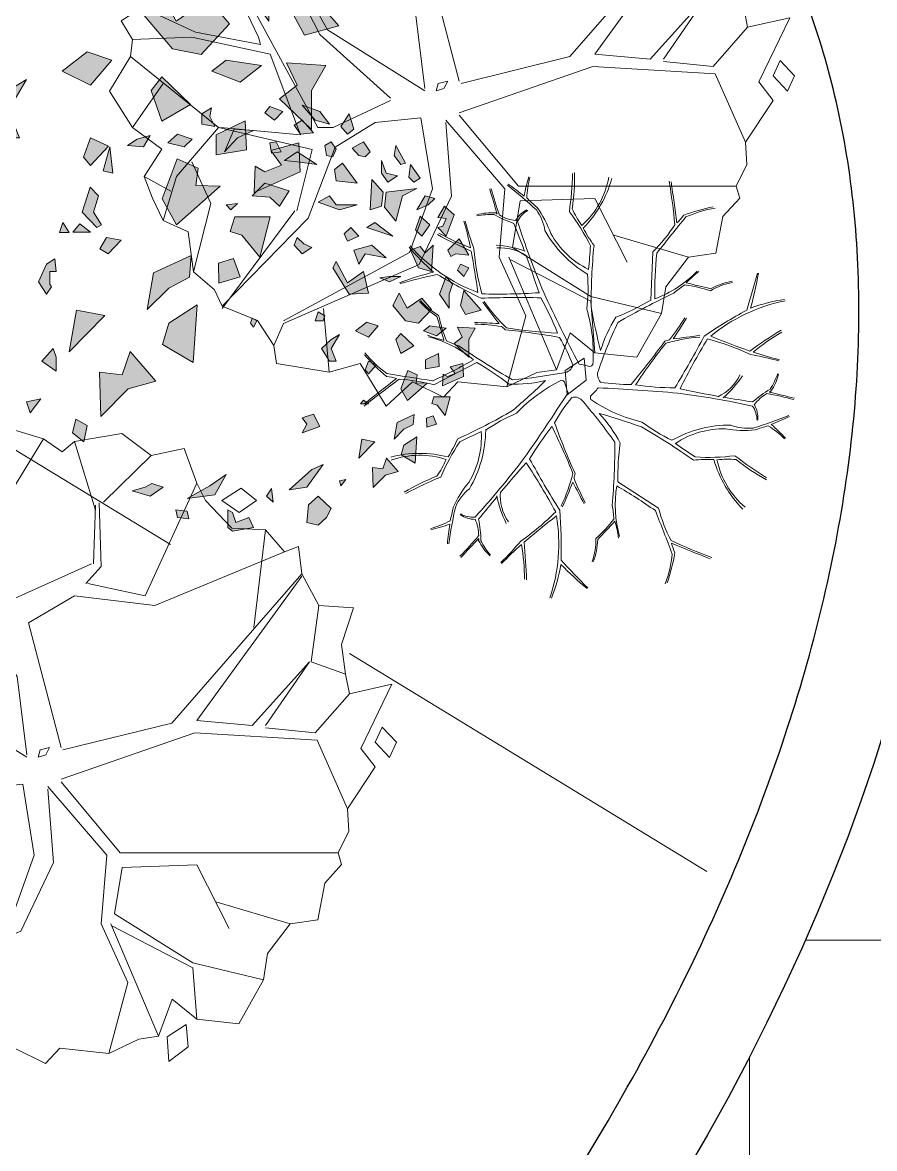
# Model space of a CAD drawing. Header units: inches. Extents: x -12 to 20935469, y -1604 to 24729220.
# Drawn here: x 20825492.3 to 20825538.1, y 24649804.2 to 24649864.7 of the extents above; entities that cross this region are included whole.
import ezdxf

# ---------------------------------------------------------------- set-up
doc = ezdxf.new("R2010")
doc.units = ezdxf.units.IN
doc.header["$LTSCALE"] = 0.03
doc.header["$MEASUREMENT"] = 0
doc.linetypes.add('DASHED2', pattern=[0.375, 0.25, -0.125])
for name, color, linetype, lineweight in [('dimension', 250, 'Continuous', 0), ('Dot', 253, 'Continuous', 0), ('hatch-1', 253, 'Continuous', 5), ('ILLUSTR-TREE', 74, 'Continuous', 0)]:
    doc.layers.add(name, color=color, linetype=linetype, lineweight=lineweight)
doc.styles.add('ATTR', font='romans.shx', dxfattribs={"width": 0.8, "height": 0.7})

# ---------------------------------------------------------------- blocks, each defined once
blk = doc.blocks.new('TREE_009')
at = {"layer": 'ILLUSTR-TREE'}
for p, q in [((-12160.46, 13912.91), (-12166.65, 13906.74)), ((-12149.34, 13909.54), (-12160.46, 13912.91)), ((-12174.22, 13910.26), (-12175.66, 13905.24)), ((-12166.65, 13906.74), (-12174.22, 13910.26)), ((-12149.34, 13909.54), (-12160.26, 13891.83)), ((-12143.96, 13905.85), (-12149.34, 13909.54)), ((-12126.77, 13911.14), (-12140.45, 13908.76)), ((-12118.31, 13904.71), (-12126.77, 13911.14)), ((-12140.45, 13908.76), (-12143.96, 13905.85)), ((-12140.45, 13908.76), (-12134.4, 13889.01)), ((-12108.88, 13906.74), (-12118.31, 13904.71)), ((-12105.24, 13896.77), (-12108.88, 13906.74)), ((-12183.16, 13903.21), (-12185.91, 13897.04)), ((-12175.66, 13905.24), (-12183.16, 13903.21)), ((-12179.51, 13884.08), (-12175.66, 13905.24)), ((-12132.06, 13891.31), (-12118.31, 13904.71)), ((-12200.35, 13897.92), (-12202.62, 13891.83)), ((-12195.47, 13896.07), (-12200.35, 13897.92)), ((-12185.91, 13897.04), (-12195.47, 13896.07)), ((-12195.47, 13896.07), (-12173.46, 13879.85)), ((-12120.09, 13864.33), (-12105.24, 13896.77)), ((-12102.7, 13891.75), (-12105.24, 13896.77)), ((-12097.95, 13891.83), (-12092.45, 13895.36)), ((-12092.45, 13895.36), (-12088.05, 13891.83)), ((-12202.62, 13891.83), (-12216.38, 13879.14)), ((-12196.02, 13860.09), (-12202.62, 13891.83)), ((-12160.26, 13891.83), (-12166.31, 13869.26)), ((-12134.95, 13873.5), (-12134.4, 13890.42)), ((-12133.3, 13891.13), (-12132.75, 13872.79)), ((-12095.13, 13883.81), (-12102.7, 13891.75)), ((-12093, 13888.31), (-12097.95, 13891.83)), ((-12088.05, 13891.83), (-12093, 13888.31)), ((-12085.43, 13883.37), (-12095.13, 13883.81)), ((-12085.43, 13883.37), (-12088.74, 13855.16)), ((-12079.93, 13877.02), (-12085.43, 13883.37)), ((-12222.36, 13880.28), (-12222.43, 13870.68)), ((-12216.38, 13879.14), (-12222.36, 13880.28)), ((-12173.46, 13879.85), (-12170.16, 13860.09)), ((-12199.87, 13878.43), (-12216.38, 13879.14)), ((-12117.34, 13861.51), (-12079.93, 13877.02)), ((-12075.87, 13878.52), (-12079.93, 13877.02)), ((-12074.98, 13870.68), (-12075.87, 13878.52)), ((-12231.99, 13875), (-12235.43, 13870.59)), ((-12226.48, 13869.71), (-12231.99, 13875)), ((-12157.51, 13863.62), (-12135.5, 13873.5)), ((-12235.43, 13870.59), (-12231.3, 13864.41)), ((-12222.43, 13870.68), (-12223.73, 13862.65)), ((-12197.67, 13860.09), (-12222.43, 13871.38)), ((-12222.43, 13870.68), (-12212.52, 13850.22)), ((-12132.75, 13872.79), (-12137.15, 13867.85)), ((-12112.39, 13827.65), (-12074.98, 13870.68)), ((-12070.03, 13861.51), (-12074.98, 13870.68)), ((-12231.3, 13864.41), (-12226.48, 13869.71)), ((-12166.31, 13869.26), (-12165.21, 13863.62)), ((-12136.6, 13867.85), (-12120.09, 13864.33)), ((-12074.98, 13869.97), (-12105.24, 13828.35)), ((-12165.21, 13863.62), (-12158.61, 13855.16)), ((-12158.61, 13855.16), (-12157.51, 13863.62)), ((-12153.66, 13856.57), (-12140.45, 13864.33)), ((-12140.45, 13864.33), (-12117.34, 13861.51)), ((-12223.73, 13862.65), (-12230.13, 13857.27)), ((-12072.23, 13845.28), (-12070.03, 13861.51)), ((-12060.06, 13860.89), (-12070.03, 13861.51)), ((-12063.49, 13850.31), (-12060.06, 13860.89)), ((-12230.13, 13857.27), (-12237.49, 13856.48)), ((-12206.47, 13846.69), (-12230.13, 13857.27)), ((-12184.47, 13834), (-12197.67, 13860.09)), ((-12182.26, 13835.41), (-12196.02, 13860.09)), ((-12170.16, 13860.09), (-12156.96, 13841.05)), ((-12237.49, 13856.48), (-12233.98, 13849.52)), ((-12144.3, 13820.6), (-12153.66, 13856.57)), ((-12220.78, 13852.34), (-12233.98, 13849.52)), ((-12233.98, 13849.52), (-12235.63, 13841.76)), ((-12062.33, 13841.76), (-12063.49, 13850.31)), ((-12185.02, 13807.2), (-12206.47, 13846.69)), ((-12089.29, 13826.94), (-12072.78, 13845.28)), ((-12072.78, 13845.28), (-12085.43, 13826.94)), ((-12072.23, 13845.28), (-12062.33, 13841.76)), ((-12235.63, 13841.76), (-12241.62, 13837.97)), ((-12235.63, 13841.76), (-12220.23, 13834.7)), ((-12202.07, 13833.29), (-12206.47, 13842.46)), ((-12156.96, 13841.05), (-12154.21, 13818.48)), ((-12061.23, 13836.11), (-12062.33, 13841.76)), ((-12241.62, 13837.97), (-12238.38, 13832.59)), ((-12049.05, 13838.85), (-12061.23, 13836.11)), ((-12057.99, 13820.33), (-12049.05, 13838.85)), ((-12220.23, 13834.7), (-12201.52, 13831.18)), ((-12154.21, 13817.78), (-12182.26, 13835.41)), ((-12071.13, 13824.83), (-12061.23, 13836.11)), ((-12238.38, 13832.59), (-12238.93, 13827.65)), ((-12221.33, 13833.29), (-12238.38, 13832.59)), ((-12198.77, 13828.35), (-12221.33, 13833.29)), ((-12201.52, 13831.18), (-12202.07, 13833.29)), ((-12164.11, 13815.66), (-12184.47, 13834)), ((-12189.97, 13805.08), (-12198.77, 13828.35)), ((-12105.24, 13828.35), (-12089.29, 13826.94)), ((-12238.93, 13827.65), (-12245.05, 13817.69)), ((-12213.63, 13807.2), (-12238.93, 13827.65)), ((-12144.3, 13811.43), (-12105.79, 13824.83)), ((-12143.75, 13819.89), (-12112.39, 13827.65)), ((-12105.79, 13824.83), (-12070.58, 13822.71)), ((-12085.43, 13826.24), (-12071.13, 13824.83)), ((-12051.8, 13826.5), (-12053.87, 13822.1)), ((-12047.68, 13822.1), (-12051.8, 13826.5)), ((-12070.58, 13822.71), (-12061.78, 13802.96)), ((-12053.87, 13822.1), (-12049.74, 13817.69)), ((-12049.74, 13817.69), (-12047.68, 13822.1)), ((-12229.58, 13819.89), (-12238.38, 13807.2)), ((-12150.36, 13819.89), (-12150.9, 13817.78)), ((-12150.9, 13817.78), (-12148.7, 13818.48)), ((-12147.6, 13820.6), (-12150.36, 13819.89)), ((-12148.7, 13818.48), (-12147.6, 13820.6)), ((-12053.87, 13815.04), (-12057.99, 13820.33)), ((-12245.05, 13817.69), (-12238.38, 13807.2)), ((-12164.11, 13814.95), (-12180.61, 13807.2)), ((-12061.78, 13802.96), (-12053.87, 13815.04)), ((-12168.51, 13808.61), (-12180.06, 13801.55)), ((-12155.31, 13810.02), (-12168.51, 13808.61)), ((-12155.31, 13810.02), (-12152.01, 13789.56)), ((-12148.15, 13809.31), (-12131.1, 13789.56)), ((-12148.15, 13808.61), (-12146.5, 13787.45)), ((-12144.3, 13810.72), (-12127.25, 13790.27)), ((-12238.38, 13807.2), (-12229.92, 13800.94)), ((-12213.63, 13807.2), (-12225.73, 13793.09)), ((-12186.67, 13800.85), (-12213.63, 13807.2)), ((-12213.07, 13807.2), (-12189.97, 13805.08)), ((-12180.61, 13807.2), (-12185.02, 13807.2)), ((-12061.43, 13796.53), (-12061.78, 13802.96)), ((-12229.92, 13800.94), (-12235.08, 13793.09)), ((-12191.07, 13783.21), (-12186.67, 13800.85)), ((-12180.06, 13801.55), (-12187.77, 13781.1)), ((-12221.33, 13797.32), (-12215.83, 13785.33)), ((-12064.53, 13790.27), (-12061.43, 13796.53)), ((-12227.38, 13788.86), (-12235.08, 13793.09)), ((-12235.08, 13793.09), (-12232.68, 13786.83)), ((-12225.73, 13793.09), (-12229.58, 13780.39)), ((-12152.01, 13789.56), (-12158.61, 13771.22)), ((-12131.1, 13789.56), (-12132.75, 13769.81)), ((-12127.25, 13790.27), (-12064.53, 13790.27)), ((-12063.49, 13786.83), (-12064.53, 13790.27)), ((-12232.68, 13786.83), (-12229.58, 13780.39)), ((-12146.5, 13787.45), (-12155.86, 13767.7)), ((-12126.7, 13786.04), (-12128.9, 13772.63)), ((-12126.7, 13786.04), (-12105.24, 13786.74)), ((-12105.24, 13786.74), (-12095.89, 13768.4)), ((-12068.31, 13781.54), (-12063.49, 13786.83)), ((-12215.83, 13785.33), (-12220.78, 13765.58)), ((-12212.52, 13755), (-12191.62, 13783.21)), ((-12229.58, 13780.39), (-12222.36, 13777.13)), ((-12187.77, 13781.1), (-12212.52, 13755.71)), ((-12070.37, 13770.96), (-12068.31, 13781.54)), ((-12222.36, 13777.13), (-12220.78, 13765.58)), ((-12099.74, 13776.16), (-12078.28, 13769.81)), ((-12128.9, 13772.63), (-12106.34, 13758.53)), ((-12158.61, 13771.22), (-12194.92, 13751.47)), ((-12132.75, 13769.81), (-12125.05, 13752.89)), ((-12130, 13769.81), (-12116.24, 13737.37)), ((-12084.81, 13761.26), (-12078.28, 13769.81)), ((-12078.28, 13769.81), (-12070.37, 13770.96)), ((-12155.86, 13767.7), (-12194.92, 13750.77)), ((-12129.45, 13769.11), (-12106.34, 13757.12)), ((-12220.78, 13765.58), (-12214.79, 13760.38)), ((-12214.79, 13760.38), (-12212.52, 13755.71)), ((-12085.98, 13753.59), (-12084.81, 13761.26)), ((-12106.34, 13758.53), (-12085.98, 13753.59)), ((-12106.34, 13757.12), (-12105.24, 13742.31)), ((-12212.52, 13755.71), (-12202.42, 13751.56)), ((-12183.37, 13755), (-12181.71, 13736.66)), ((-12093.07, 13740.98), (-12085.98, 13753.59)), ((-12202.42, 13751.56), (-12197.67, 13744.42)), ((-12194.92, 13750.77), (-12197.67, 13744.42)), ((-12125.05, 13752.89), (-12130.55, 13732.43)), ((-12116.24, 13737.37), (-12112.32, 13748.04)), ((-12112.32, 13748.04), (-12105.24, 13742.31)), ((-12197.67, 13744.42), (-12196.91, 13739.22)), ((-12108.27, 13740.72), (-12113.77, 13737.19)), ((-12107.72, 13734.37), (-12108.27, 13740.72)), ((-12105.24, 13742.31), (-12093.07, 13740.98)), ((-12196.91, 13739.22), (-12181.71, 13736.66)), ((-12181.71, 13736.66), (-12172.84, 13739.22)), ((-12172.84, 13739.22), (-12165.28, 13726.88)), ((-12121.95, 13736.57), (-12116.24, 13737.37)), ((-12113.77, 13737.19), (-12113.22, 13730.14)), ((-12165.28, 13726.88), (-12157.71, 13733.93)), ((-12157.71, 13733.93), (-12148.77, 13729.52)), ((-12148.77, 13729.52), (-12144.65, 13733.93)), ((-12144.65, 13733.93), (-12130.55, 13732.43)), ((-12130.55, 13732.43), (-12121.95, 13736.57)), ((-12113.22, 13730.14), (-12107.72, 13734.37))]:
    blk.add_line(p, q, dxfattribs=at)
at = {"layer": 'ILLUSTR-TREE', "style": 'ATTR', "width": 0.8, "flags": 9}
blk.add_attdef('ESTCODE', (-12147.6, 13820.6), '', height=1.05, dxfattribs=at)
blk = doc.blocks.new('GRN1')
at = {"layer": 'ILLUSTR-TREE', "true_color": 0x30441d}
h = blk.add_hatch(color=89, dxfattribs=at)
h.paths.add_polyline_path([(0.25705, -0.05264), (0.26034, -0.06949), (0.27348, -0.06949), (0.28169, -0.05685), (0.27019, -0.05896)])
h.paths.add_polyline_path([(0.24063, -0.08212), (0.23077, -0.09265), (0.2357, -0.11371), (0.2472, -0.10107)])
h.paths.add_polyline_path([(0.18971, 0.21478), (0.18478, 0.20636), (0.19135, 0.20004), (0.20778, 0.20215)])
h.paths.add_polyline_path([(0.19299, 0.1853), (0.18478, 0.17267), (0.19628, 0.16424), (0.2127, 0.16424), (0.19628, 0.17056)])
h.paths.add_polyline_path([(0.18642, 0.10528), (0.20121, 0.10318), (0.20942, 0.11371), (0.18314, 0.13266)])
h.paths.add_polyline_path([(0.26034, 0.09686), (0.26526, 0.07791), (0.28497, 0.06106), (0.27676, 0.08423)])
h.paths.add_polyline_path([(0.20778, 0.08002), (0.2242, 0.05475), (0.2127, 0.0379), (0.21106, 0.05475)])
h.paths.add_polyline_path([(0.25212, -0.00211), (0.25377, -0.02737), (0.2242, -0.04001), (0.24227, -0.02316)])
h.paths.add_polyline_path([(0.26526, 0.02527), (0.27512, 0.01263), (0.28333, 0.01895), (0.27676, 0.0358)])
h.paths.add_polyline_path([(0.23734, 0.02737), (0.2357, 0.01895), (0.22256, 0.02106), (0.2242, 0.03369)])
h.paths.add_polyline_path([(0.24884, 0.0758), (0.2472, 0.05896), (0.25869, 0.05054), (0.26526, 0.06106)])
h.paths.add_polyline_path([(0.20942, 0.19583), (0.20778, 0.18951), (0.21927, 0.18109), (0.23241, 0.1832)])
h.paths.add_polyline_path([(0.22913, 0.12634), (0.21927, 0.13476), (0.21763, 0.14319), (0.2242, 0.1495), (0.23734, 0.14108)])
h.paths.add_polyline_path([(0.23734, 0.09897), (0.22749, 0.10528), (0.21763, 0.10107), (0.21927, 0.09265), (0.23241, 0.09054)])
h.paths.add_polyline_path([(0.25377, 0.12845), (0.2472, 0.12002), (0.25705, 0.1116), (0.27348, 0.12213)])
h.paths.add_polyline_path([(0.19628, -0.1853), (0.19956, -0.19793), (0.23077, -0.18951)])
h.paths.add_polyline_path([(0.24555, -0.13687), (0.23077, -0.14529), (0.23241, -0.16635), (0.24063, -0.15372)])
h.paths.add_polyline_path([(0.04024, 0.1474), (0.0386, 0.12213), (0.07309, 0.10107), (0.0813, 0.10528), (0.05338, 0.12002), (0.06816, 0.14108)])
h.paths.add_polyline_path([(0.07309, 0.27795), (0.06159, 0.27163), (0.06981, 0.26321), (0.07802, 0.26742)])
h.paths.add_polyline_path([(-0.22749, -0.08844), (-0.22256, -0.05264), (-0.19628, -0.0379), (-0.21106, -0.05896)])
h.paths.add_polyline_path([(0.02053, 0.25268), (0.0386, 0.24005), (0.06159, 0.24847), (0.05174, 0.25689), (0.0386, 0.25268)])
h.paths.add_polyline_path([(-0.24063, 0.09897), (-0.2242, 0.08212), (-0.2357, 0.06949), (-0.25869, 0.06738), (-0.26198, 0.08212), (-0.25212, 0.09265)])
h.paths.add_polyline_path([(-0.23241, 0.02316), (-0.2242, 0.01474), (-0.21435, 0.02106)])
h.paths.add_polyline_path([(-0.13073, 0.23581), (-0.13439, 0.22322), (-0.12263, 0.22307), (-0.1198, 0.23185)])
h.paths.add_polyline_path([(-0.1039, 0.22989), (-0.10604, 0.23668), (-0.11911, 0.24743), (-0.09508, 0.25359), (-0.09511, 0.23272)])
h.paths.add_polyline_path([(-0.0555, 0.23957), (-0.05851, 0.22167), (-0.04675, 0.22152), (-0.03844, 0.23876)])
h.paths.add_polyline_path([(-0.07706, 0.22396), (-0.09997, 0.19808), (-0.08457, 0.18966), (-0.06086, 0.19847), (-0.06631, 0.21089), (-0.07659, 0.20955)])
h.paths.add_polyline_path([(-0.21599, 0.04422), (-0.2127, 0.06738), (-0.18314, 0.08844), (-0.18971, 0.0737)])
h.paths.add_polyline_path([(-0.14208, 0.06106), (-0.13386, 0.08423), (-0.11744, 0.0758), (-0.12237, 0.06106), (-0.13058, 0.06738)])
h.paths.add_polyline_path([(-0.18122, 0.20807), (-0.17072, 0.18986), (-0.15812, 0.19353), (-0.14717, 0.21044)])
h.paths.add_polyline_path([(-0.21319, 0.15335), (-0.18701, 0.15273), (-0.18865, 0.16598), (-0.17489, 0.17081), (-0.19243, 0.18602), (-0.19693, 0.16961)])
h.paths.add_polyline_path([(-0.15002, 0.18078), (-0.12832, 0.18462), (-0.11801, 0.20684), (-0.13094, 0.20583), (-0.13725, 0.19356)])
h.paths.add_polyline_path([(-0.15357, 0.15582), (-0.17493, 0.13476), (-0.15029, 0.13898)])
h.paths.add_polyline_path([(-0.1043, 0.1474), (-0.1043, 0.13687), (-0.09937, 0.14108)])
h.paths.add_polyline_path([(-0.20285, 0.11792), (-0.21106, 0.1116), (-0.20449, 0.1095)])
h.paths.add_polyline_path([(-0.02053, 0.09897), (-0.03203, 0.08633), (-0.04845, 0.09686), (-0.04845, 0.10528), (-0.03203, 0.09897), (-0.01396, 0.1095)])
h.paths.add_polyline_path([(0.01889, 0.22952), (0.00082, 0.21267), (0.00411, 0.19583), (0.02382, 0.17898), (0.04024, 0.18741), (0.02053, 0.19793), (0.03367, 0.21689)])
h.paths.add_polyline_path([(-0.02874, 0.20636), (-0.0386, 0.18951), (-0.02053, 0.1832), (-0.01232, 0.18951)])
h.paths.add_polyline_path([(-0.05338, 0.15793), (-0.06488, 0.1474), (-0.05995, 0.14319), (-0.04845, 0.1474)])
h.paths.add_polyline_path([(0.01777, 0.29404), (0.01232, 0.27374), (0.02382, 0.26742), (0.04353, 0.27163)])
h.paths.add_polyline_path([(-0.04353, 0.27795), (-0.02546, 0.259), (-0.01725, 0.26953), (-0.00411, 0.26321), (-0.00575, 0.28637), (-0.02053, 0.27795)])
h.paths.add_polyline_path([(-0.08085, 0.244), (-0.06855, 0.27119), (-0.05148, 0.27039), (-0.05598, 0.25398), (-0.06459, 0.26026), (-0.06858, 0.25032), (-0.06527, 0.24469)])
h.paths.add_polyline_path([(0.00411, 0.00211), (-0.00411, -0.00211), (0.00082, -0.00632), (0.00739, -0.00421)])
h.paths.add_polyline_path([(0.00411, 0.08844), (0.01068, 0.09054), (0.0156, 0.08212), (0.00411, 0.07791)])
h.paths.add_polyline_path([(-0.00246, 0.16003), (-0.01725, 0.1474), (-0.00903, 0.13055), (0.00246, 0.14529)])
h.paths.add_polyline_path([(-0.00575, 0.24847), (-0.0156, 0.23584), (-0.00903, 0.21899), (-0.00246, 0.22741)])
h.paths.add_polyline_path([(0.06159, 0.18951), (0.05502, 0.17477), (0.05995, 0.16214), (0.06159, 0.17477)])
h.paths.add_polyline_path([(0.16343, 0.23373), (0.15522, 0.22531), (0.14865, 0.21057), (0.16671, 0.2211)])
h.paths.add_polyline_path([(0.15522, 0.13266), (0.14865, 0.1095), (0.1585, 0.08212), (0.16671, 0.09686), (0.15522, 0.10528)])
h.paths.add_polyline_path([(0.09937, 0.0737), (0.09116, 0.06106), (0.10266, 0.05054), (0.11251, 0.05475), (0.1043, 0.06317)])
h.paths.add_polyline_path([(0.15686, -0.02316), (0.14865, -0.03159), (0.15522, -0.0379)])
h.paths.add_polyline_path([(0.15357, 0.03159), (0.16507, 0.01895), (0.16671, -0.00421), (0.18314, 0.01263), (0.17328, 0.04422)])
h.paths.add_polyline_path([(0.10266, 0.23163), (0.06816, 0.22952), (0.07309, 0.21267), (0.09609, 0.20215), (0.10101, 0.21478), (0.0928, 0.2211)])
h.paths.add_polyline_path([(0.12894, 0.22741), (0.11415, 0.21689), (0.12237, 0.20846), (0.14043, 0.21478)])
h.paths.add_polyline_path([(0.08623, 0.17056), (0.09116, 0.14319), (0.07802, 0.13476), (0.09609, 0.12845), (0.10266, 0.15161)])
h.paths.add_polyline_path([(0.13386, 0.1832), (0.16671, 0.19162), (0.17657, 0.21057), (0.17164, 0.17056), (0.15193, 0.16846)])
h.paths.add_polyline_path([(0.12565, 0.14529), (0.11415, 0.17898), (0.13222, 0.15582)])
h.paths.add_polyline_path([(0.15357, 0.16424), (0.14865, 0.1495), (0.18807, 0.15161), (0.17164, 0.16635)])
h.paths.add_polyline_path([(0.11415, 0.13476), (0.10758, 0.12002), (0.11744, 0.11581), (0.12565, 0.12424)])
h.paths.add_polyline_path([(0.08787, 0.25479), (0.09116, 0.26111), (0.08952, 0.27795), (0.11087, 0.26532), (0.09609, 0.25058)])
h.paths.add_polyline_path([(0.11415, 0.24847), (0.14208, 0.259), (0.15357, 0.24637), (0.13879, 0.23794), (0.13715, 0.24847), (0.12729, 0.24426), (0.12565, 0.23794)])
h.paths.add_polyline_path([(-0.25212, -0.00842), (-0.26526, -0.00211), (-0.27019, -0.02948), (-0.26526, -0.0358), (-0.24227, -0.0358), (-0.24555, -0.02948), (-0.25869, -0.02527)])
h.paths.add_polyline_path([(-0.25377, -0.08633), (-0.24391, -0.08844), (-0.24227, -0.10318), (-0.25212, -0.10107)])
h.paths.add_polyline_path([(0.05502, -0.28216), (0.0386, -0.27163), (0.04845, -0.26532), (0.05174, -0.26742), (0.06816, -0.26742), (0.06816, -0.259), (0.08459, -0.26111), (0.07802, -0.27163)])
h.paths.add_polyline_path([(-0.13222, -0.21899), (-0.15357, -0.2232), (-0.14208, -0.23794), (-0.12401, -0.23373)])
h.paths.add_polyline_path([(-0.21763, -0.16003), (-0.2242, -0.13687), (-0.2127, -0.12002), (-0.20778, -0.13476), (-0.2127, -0.14319)])
h.paths.add_polyline_path([(-0.04845, -0.27795), (-0.06159, -0.259), (-0.04353, -0.259), (-0.03203, -0.26321)])
h.paths.add_polyline_path([(0.12894, -0.20004), (0.12565, -0.20636), (0.14536, -0.22531), (0.17821, -0.21478), (0.16671, -0.20425), (0.14536, -0.21057)])
h.paths.add_polyline_path([(0.11908, -0.25479), (0.13222, -0.25058), (0.11908, -0.24215)])
h.paths.add_polyline_path([(0.10923, -0.17477), (0.09116, -0.19162), (0.09773, -0.20215), (0.11251, -0.19372)])
at = {"layer": 'ILLUSTR-TREE', "color": 89, "true_color": 0x30441d}
for p, q in [((0.01777, 0.29404), (0.01232, 0.27374)), ((0.04353, 0.27163), (0.01777, 0.29404)), ((-0.00575, 0.28637), (-0.02053, 0.27795)), ((-0.00411, 0.26321), (-0.00575, 0.28637)), ((-0.02053, 0.27795), (-0.04353, 0.27795)), ((-0.04353, 0.27795), (-0.02546, 0.259)), ((0.01232, 0.27374), (0.02382, 0.26742)), ((0.07309, 0.27795), (0.06159, 0.27163)), ((0.07802, 0.26742), (0.07309, 0.27795)), ((0.08952, 0.27795), (0.11087, 0.26532)), ((0.09116, 0.26111), (0.08952, 0.27795)), ((-0.08085, 0.244), (-0.06855, 0.27119)), ((-0.06855, 0.27119), (-0.05148, 0.27039)), ((-0.05148, 0.27039), (-0.05598, 0.25398)), ((-0.02546, 0.259), (-0.01725, 0.26953)), ((-0.01725, 0.26953), (-0.00411, 0.26321)), ((0.02382, 0.26742), (0.04353, 0.27163)), ((0.06159, 0.27163), (0.06981, 0.26321)), ((0.06981, 0.26321), (0.07802, 0.26742)), ((-0.06459, 0.26026), (-0.06858, 0.25032)), ((-0.05598, 0.25398), (-0.06459, 0.26026)), ((0.08787, 0.25479), (0.09116, 0.26111)), ((0.11087, 0.26532), (0.09609, 0.25058)), ((-0.11911, 0.24743), (-0.09508, 0.25359)), ((-0.09508, 0.25359), (-0.09511, 0.23272)), ((0.05174, 0.25689), (0.0386, 0.25268)), ((0.06159, 0.24847), (0.05174, 0.25689)), ((0.09609, 0.25058), (0.08787, 0.25479)), ((0.11415, 0.24847), (0.14208, 0.259)), ((0.14208, 0.259), (0.15357, 0.24637)), ((-0.10604, 0.23668), (-0.11911, 0.24743)), ((-0.06858, 0.25032), (-0.06527, 0.24469)), ((-0.00575, 0.24847), (-0.0156, 0.23584)), ((-0.00246, 0.22741), (-0.00575, 0.24847)), ((0.0386, 0.25268), (0.02053, 0.25268)), ((0.02053, 0.25268), (0.0386, 0.24005)), ((0.0386, 0.24005), (0.06159, 0.24847)), ((0.12565, 0.23794), (0.11415, 0.24847)), ((0.13715, 0.24847), (0.12729, 0.24426)), ((0.13879, 0.23794), (0.13715, 0.24847)), ((0.15357, 0.24637), (0.13879, 0.23794)), ((-0.06527, 0.24469), (-0.08085, 0.244)), ((0.12729, 0.24426), (0.12565, 0.23794)), ((-0.13073, 0.23581), (-0.13439, 0.22322)), ((-0.1198, 0.23185), (-0.13073, 0.23581)), ((-0.1039, 0.22989), (-0.10604, 0.23668)), ((-0.0555, 0.23957), (-0.05851, 0.22167)), ((-0.03844, 0.23876), (-0.0555, 0.23957)), ((-0.04675, 0.22152), (-0.03844, 0.23876)), ((-0.0156, 0.23584), (-0.00903, 0.21899)), ((0.16343, 0.23373), (0.15522, 0.22531)), ((0.16671, 0.2211), (0.16343, 0.23373)), ((-0.12263, 0.22307), (-0.1198, 0.23185)), ((-0.09511, 0.23272), (-0.1039, 0.22989)), ((-0.00903, 0.21899), (-0.00246, 0.22741)), ((0.01889, 0.22952), (0.00082, 0.21267)), ((0.03367, 0.21689), (0.01889, 0.22952)), ((0.10266, 0.23163), (0.06816, 0.22952)), ((0.06816, 0.22952), (0.07309, 0.21267)), ((0.0928, 0.2211), (0.10266, 0.23163)), ((0.12894, 0.22741), (0.11415, 0.21689)), ((0.14043, 0.21478), (0.12894, 0.22741)), ((-0.13439, 0.22322), (-0.12263, 0.22307)), ((-0.07706, 0.22396), (-0.09997, 0.19808)), ((-0.07659, 0.20955), (-0.07706, 0.22396)), ((-0.05851, 0.22167), (-0.04675, 0.22152)), ((0.10101, 0.21478), (0.0928, 0.2211)), ((0.15522, 0.22531), (0.14865, 0.21057)), ((0.14865, 0.21057), (0.16671, 0.2211)), ((0.02053, 0.19793), (0.03367, 0.21689)), ((0.09609, 0.20215), (0.10101, 0.21478)), ((0.11415, 0.21689), (0.12237, 0.20846)), ((0.12237, 0.20846), (0.14043, 0.21478)), ((0.18971, 0.21478), (0.18478, 0.20636)), ((0.20778, 0.20215), (0.18971, 0.21478)), ((-0.14717, 0.21044), (-0.18122, 0.20807)), ((-0.18122, 0.20807), (-0.17072, 0.18986)), ((-0.15812, 0.19353), (-0.14717, 0.21044)), ((-0.11801, 0.20684), (-0.13094, 0.20583)), ((-0.12832, 0.18462), (-0.11801, 0.20684)), ((-0.06631, 0.21089), (-0.07659, 0.20955)), ((-0.06086, 0.19847), (-0.06631, 0.21089)), ((0.00082, 0.21267), (0.00411, 0.19583)), ((0.07309, 0.21267), (0.09609, 0.20215)), ((0.16671, 0.19162), (0.17657, 0.21057)), ((0.17657, 0.21057), (0.17164, 0.17056)), ((-0.13094, 0.20583), (-0.13725, 0.19356)), ((-0.02874, 0.20636), (-0.0386, 0.18951)), ((-0.01232, 0.18951), (-0.02874, 0.20636)), ((0.18478, 0.20636), (0.19135, 0.20004)), ((0.19135, 0.20004), (0.20778, 0.20215)), ((-0.17072, 0.18986), (-0.15812, 0.19353)), ((-0.13725, 0.19356), (-0.15002, 0.18078)), ((-0.09997, 0.19808), (-0.08457, 0.18966)), ((-0.08457, 0.18966), (-0.06086, 0.19847)), ((0.00411, 0.19583), (0.02382, 0.17898)), ((0.04024, 0.18741), (0.02053, 0.19793)), ((0.20942, 0.19583), (0.20778, 0.18951)), ((0.23241, 0.1832), (0.20942, 0.19583)), ((-0.0386, 0.18951), (-0.02053, 0.1832)), ((-0.02053, 0.1832), (-0.01232, 0.18951)), ((0.02382, 0.17898), (0.04024, 0.18741)), ((0.06159, 0.18951), (0.05502, 0.17477)), ((0.06159, 0.17477), (0.06159, 0.18951)), ((0.13386, 0.1832), (0.16671, 0.19162)), ((0.20778, 0.18951), (0.21927, 0.18109)), ((-0.19243, 0.18602), (-0.19693, 0.16961)), ((-0.17489, 0.17081), (-0.19243, 0.18602)), ((-0.15002, 0.18078), (-0.12832, 0.18462)), ((0.15193, 0.16846), (0.13386, 0.1832)), ((0.19299, 0.1853), (0.18478, 0.17267)), ((0.19628, 0.17056), (0.19299, 0.1853)), ((0.21927, 0.18109), (0.23241, 0.1832)), ((0.05502, 0.17477), (0.05995, 0.16214)), ((0.05995, 0.16214), (0.06159, 0.17477)), ((0.11415, 0.17898), (0.13222, 0.15582)), ((0.12565, 0.14529), (0.11415, 0.17898)), ((-0.19693, 0.16961), (-0.21319, 0.15335)), ((-0.18865, 0.16598), (-0.17489, 0.17081)), ((0.10266, 0.15161), (0.08623, 0.17056)), ((0.08623, 0.17056), (0.09116, 0.14319)), ((0.17164, 0.17056), (0.15193, 0.16846)), ((0.18478, 0.17267), (0.19628, 0.16424)), ((0.2127, 0.16424), (0.19628, 0.17056)), ((-0.18701, 0.15273), (-0.18865, 0.16598)), ((-0.00246, 0.16003), (-0.01725, 0.1474)), ((0.00246, 0.14529), (-0.00246, 0.16003)), ((0.15357, 0.16424), (0.14865, 0.1495)), ((0.17164, 0.16635), (0.15357, 0.16424)), ((0.18807, 0.15161), (0.17164, 0.16635)), ((0.19628, 0.16424), (0.2127, 0.16424)), ((-0.21319, 0.15335), (-0.18701, 0.15273)), ((-0.15357, 0.15582), (-0.17493, 0.13476)), ((-0.15029, 0.13898), (-0.15357, 0.15582)), ((-0.05338, 0.15793), (-0.06488, 0.1474)), ((-0.04845, 0.1474), (-0.05338, 0.15793)), ((0.13222, 0.15582), (0.12565, 0.14529)), ((-0.09937, 0.14108), (-0.1043, 0.1474)), ((-0.1043, 0.1474), (-0.1043, 0.13687)), ((-0.06488, 0.1474), (-0.05995, 0.14319)), ((-0.05995, 0.14319), (-0.04845, 0.1474)), ((-0.01725, 0.1474), (-0.00903, 0.13055)), ((0.04024, 0.1474), (0.0386, 0.12213)), ((0.06816, 0.14108), (0.04024, 0.1474)), ((0.09609, 0.12845), (0.10266, 0.15161)), ((0.14865, 0.1495), (0.18807, 0.15161)), ((0.21763, 0.14319), (0.2242, 0.1495)), ((0.2242, 0.1495), (0.23734, 0.14108)), ((-0.1043, 0.13687), (-0.09937, 0.14108)), ((-0.00903, 0.13055), (0.00246, 0.14529)), ((0.05338, 0.12002), (0.06816, 0.14108)), ((0.09116, 0.14319), (0.07802, 0.13476)), ((0.21927, 0.13476), (0.21763, 0.14319)), ((0.23734, 0.14108), (0.22913, 0.12634)), ((-0.17493, 0.13476), (-0.15029, 0.13898)), ((0.07802, 0.13476), (0.09609, 0.12845)), ((0.11415, 0.13476), (0.10758, 0.12002)), ((0.12565, 0.12424), (0.11415, 0.13476)), ((0.22913, 0.12634), (0.21927, 0.13476)), ((0.15522, 0.13266), (0.14865, 0.1095)), ((0.15522, 0.10528), (0.15522, 0.13266)), ((0.20942, 0.11371), (0.18314, 0.13266)), ((0.18314, 0.13266), (0.18642, 0.10528)), ((0.25377, 0.12845), (0.2472, 0.12002)), ((0.27348, 0.12213), (0.25377, 0.12845)), ((0.0386, 0.12213), (0.07309, 0.10107)), ((0.0813, 0.10528), (0.05338, 0.12002)), ((0.10758, 0.12002), (0.11744, 0.11581)), ((0.11744, 0.11581), (0.12565, 0.12424)), ((0.2472, 0.12002), (0.25705, 0.1116)), ((0.25705, 0.1116), (0.27348, 0.12213)), ((-0.20285, 0.11792), (-0.21106, 0.1116)), ((-0.20449, 0.1095), (-0.20285, 0.11792)), ((0.20121, 0.10318), (0.20942, 0.11371)), ((-0.21106, 0.1116), (-0.20449, 0.1095)), ((-0.03203, 0.09897), (-0.01396, 0.1095)), ((-0.01396, 0.1095), (-0.02053, 0.09897)), ((0.14865, 0.1095), (0.1585, 0.08212)), ((-0.04845, 0.10528), (-0.03203, 0.09897)), ((-0.04845, 0.09686), (-0.04845, 0.10528)), ((0.07309, 0.10107), (0.0813, 0.10528)), ((0.16671, 0.09686), (0.15522, 0.10528)), ((0.18642, 0.10528), (0.20121, 0.10318)), ((0.22749, 0.10528), (0.21763, 0.10107)), ((0.21763, 0.10107), (0.21927, 0.09265)), ((0.23734, 0.09897), (0.22749, 0.10528)), ((-0.25212, 0.09265), (-0.24063, 0.09897)), ((-0.24063, 0.09897), (-0.2242, 0.08212)), ((-0.03203, 0.08633), (-0.04845, 0.09686)), ((-0.02053, 0.09897), (-0.03203, 0.08633)), ((0.1585, 0.08212), (0.16671, 0.09686)), ((0.23241, 0.09054), (0.23734, 0.09897)), ((0.27676, 0.08423), (0.26034, 0.09686)), ((0.26034, 0.09686), (0.26526, 0.07791)), ((-0.26198, 0.08212), (-0.25212, 0.09265)), ((-0.2127, 0.06738), (-0.18314, 0.08844)), ((-0.18314, 0.08844), (-0.18971, 0.0737)), ((0.00411, 0.08844), (0.01068, 0.09054)), ((0.00411, 0.07791), (0.00411, 0.08844)), ((0.01068, 0.09054), (0.0156, 0.08212)), ((0.21927, 0.09265), (0.23241, 0.09054)), ((-0.25869, 0.06738), (-0.26198, 0.08212)), ((-0.2242, 0.08212), (-0.2357, 0.06949)), ((-0.14208, 0.06106), (-0.13386, 0.08423)), ((-0.13386, 0.08423), (-0.11744, 0.0758)), ((0.0156, 0.08212), (0.00411, 0.07791)), ((0.21106, 0.05475), (0.20778, 0.08002)), ((0.20778, 0.08002), (0.2242, 0.05475)), ((0.28497, 0.06106), (0.27676, 0.08423)), ((-0.18971, 0.0737), (-0.21599, 0.04422)), ((-0.11744, 0.0758), (-0.12237, 0.06106)), ((0.09937, 0.0737), (0.09116, 0.06106)), ((0.1043, 0.06317), (0.09937, 0.0737)), ((0.24884, 0.0758), (0.2472, 0.05896)), ((0.26526, 0.06106), (0.24884, 0.0758)), ((0.26526, 0.07791), (0.28497, 0.06106)), ((-0.2357, 0.06949), (-0.25869, 0.06738)), ((-0.21599, 0.04422), (-0.2127, 0.06738)), ((-0.13058, 0.06738), (-0.14208, 0.06106)), ((-0.12237, 0.06106), (-0.13058, 0.06738)), ((0.09116, 0.06106), (0.10266, 0.05054)), ((0.11251, 0.05475), (0.1043, 0.06317)), ((0.25869, 0.05054), (0.26526, 0.06106)), ((0.10266, 0.05054), (0.11251, 0.05475)), ((0.2127, 0.0379), (0.21106, 0.05475)), ((0.2242, 0.05475), (0.2127, 0.0379)), ((0.2472, 0.05896), (0.25869, 0.05054)), ((0.17328, 0.04422), (0.15357, 0.03159)), ((0.18314, 0.01263), (0.17328, 0.04422)), ((0.22256, 0.02106), (0.2242, 0.03369)), ((0.2242, 0.03369), (0.23734, 0.02737)), ((0.27676, 0.0358), (0.26526, 0.02527)), ((0.28333, 0.01895), (0.27676, 0.0358)), ((0.15357, 0.03159), (0.16507, 0.01895)), ((0.23734, 0.02737), (0.2357, 0.01895)), ((-0.21435, 0.02106), (-0.23241, 0.02316)), ((-0.23241, 0.02316), (-0.2242, 0.01474)), ((-0.2242, 0.01474), (-0.21435, 0.02106)), ((0.2357, 0.01895), (0.22256, 0.02106)), ((0.26526, 0.02527), (0.27512, 0.01263)), ((0.16507, 0.01895), (0.16671, -0.00421)), ((0.27512, 0.01263), (0.28333, 0.01895)), ((0.16671, -0.00421), (0.18314, 0.01263)), ((0.00411, 0.00211), (-0.00411, -0.00211)), ((0.00739, -0.00421), (0.00411, 0.00211)), ((-0.26526, -0.00211), (-0.27019, -0.02948)), ((-0.25212, -0.00842), (-0.26526, -0.00211)), ((-0.00411, -0.00211), (0.00082, -0.00632)), ((0.00082, -0.00632), (0.00739, -0.00421)), ((0.24227, -0.02316), (0.25212, -0.00211)), ((0.25212, -0.00211), (0.25377, -0.02737)), ((-0.25869, -0.02527), (-0.25212, -0.00842)), ((-0.24555, -0.02948), (-0.25869, -0.02527)), ((0.15686, -0.02316), (0.14865, -0.03159)), ((0.15522, -0.0379), (0.15686, -0.02316)), ((0.2242, -0.04001), (0.24227, -0.02316)), ((-0.27019, -0.02948), (-0.26526, -0.0358)), ((-0.24227, -0.0358), (-0.24555, -0.02948)), ((0.14865, -0.03159), (0.15522, -0.0379)), ((0.25377, -0.02737), (0.2242, -0.04001)), ((-0.26526, -0.0358), (-0.24227, -0.0358)), ((-0.22256, -0.05264), (-0.19628, -0.0379)), ((-0.19628, -0.0379), (-0.21106, -0.05896)), ((-0.22749, -0.08844), (-0.22256, -0.05264)), ((0.27019, -0.05896), (0.25705, -0.05264)), ((0.25705, -0.05264), (0.26034, -0.06949)), ((-0.21106, -0.05896), (-0.22749, -0.08844)), ((0.28169, -0.05685), (0.27019, -0.05896)), ((0.27348, -0.06949), (0.28169, -0.05685)), ((0.26034, -0.06949), (0.27348, -0.06949)), ((-0.25212, -0.10107), (-0.25377, -0.08633)), ((-0.25377, -0.08633), (-0.24391, -0.08844)), ((0.24063, -0.08212), (0.23077, -0.09265)), ((0.2472, -0.10107), (0.24063, -0.08212)), ((-0.24391, -0.08844), (-0.24227, -0.10318)), ((0.23077, -0.09265), (0.2357, -0.11371)), ((-0.24227, -0.10318), (-0.25212, -0.10107)), ((0.2357, -0.11371), (0.2472, -0.10107)), ((-0.2242, -0.13687), (-0.2127, -0.12002)), ((-0.2127, -0.12002), (-0.20778, -0.13476)), ((-0.21763, -0.16003), (-0.2242, -0.13687)), ((-0.20778, -0.13476), (-0.2127, -0.14319)), ((0.24555, -0.13687), (0.23077, -0.14529)), ((0.24063, -0.15372), (0.24555, -0.13687)), ((-0.2127, -0.14319), (-0.21763, -0.16003)), ((0.23077, -0.14529), (0.23241, -0.16635)), ((0.23241, -0.16635), (0.24063, -0.15372)), ((0.10923, -0.17477), (0.09116, -0.19162)), ((0.11251, -0.19372), (0.10923, -0.17477)), ((0.23077, -0.18951), (0.19628, -0.1853)), ((0.19628, -0.1853), (0.19956, -0.19793)), ((0.09116, -0.19162), (0.09773, -0.20215)), ((0.19956, -0.19793), (0.23077, -0.18951)), ((0.09773, -0.20215), (0.11251, -0.19372)), ((0.12894, -0.20004), (0.12565, -0.20636)), ((0.12565, -0.20636), (0.14536, -0.22531)), ((0.14536, -0.21057), (0.12894, -0.20004)), ((0.16671, -0.20425), (0.14536, -0.21057)), ((0.17821, -0.21478), (0.16671, -0.20425)), ((-0.13222, -0.21899), (-0.15357, -0.2232)), ((-0.12401, -0.23373), (-0.13222, -0.21899)), ((0.14536, -0.22531), (0.17821, -0.21478)), ((-0.15357, -0.2232), (-0.14208, -0.23794)), ((-0.14208, -0.23794), (-0.12401, -0.23373)), ((0.11908, -0.24215), (0.11908, -0.25479)), ((0.13222, -0.25058), (0.11908, -0.24215)), ((0.11908, -0.25479), (0.13222, -0.25058)), ((-0.06159, -0.259), (-0.04353, -0.259)), ((-0.04845, -0.27795), (-0.06159, -0.259)), ((-0.04353, -0.259), (-0.03203, -0.26321)), ((0.06816, -0.259), (0.08459, -0.26111)), ((0.06816, -0.26742), (0.06816, -0.259)), ((-0.03203, -0.26321), (-0.04845, -0.27795)), ((0.0386, -0.27163), (0.04845, -0.26532)), ((0.04845, -0.26532), (0.05174, -0.26742)), ((0.08459, -0.26111), (0.07802, -0.27163)), ((0.05502, -0.28216), (0.0386, -0.27163)), ((0.05174, -0.26742), (0.06816, -0.26742)), ((0.07802, -0.27163), (0.05502, -0.28216))]:
    blk.add_line(p, q, dxfattribs=at)
blk = doc.blocks.new('T13')
for p, q in [((0.4281, 0.5928), (0.4281, 0.593)), ((-0.4377, 0.3824), (-0.7041, 0.3947)), ((0.5642, 0.2009), (0.708, 0.4255)), ((-0.709, 0.0686), (-0.7092, 0.0685)), ((0.3135, -0.6541), (0.3137, -0.6542))]:
    blk.add_line(p, q)
blk.add_lwpolyline([(0.4273, -1.0498, -0.126142), (0.4263, -0.734, 0.03539), (0.327, -0.6807, 0.025442), (0.1708, -0.3785, 0.018467), (0.0059, -0.1973, -0.070709), (0.0247, -0.3983, 0.036684), (-0.094, -0.576), (0.0286, -0.8128, 0.055374), (-0.0014, -1.0029, 0.015419), (0.146, -1.1955, 0.015419)], format="xyb")
for centre, radius, start, end in [((0.5441, 1.2708), 0.9973, 188.70585, 199.82792), ((0.4867, 1.3092), 0.9393, 191.43626, 219.40539), ((-2.4455, 1.7332), 2.6085, 344.48288, 347.65237), ((1.5932, 0.7684), 1.5366, 164.79257, 170.49908), ((-1.8527, 0.3079), 2.2142, 16.75149, 22.17021), ((-1.3357, 0.436), 1.6961, 21.08281, 24.79674), ((1.0796, 0.3203), 1.1047, 133.2252, 138.92112), ((0.6375, 0.8), 0.4458, 134.25585, 149.00898), ((2.0923, 2.5554), 2.7762, 211.59793, 215.87133), ((0.6079, 1.5972), 0.9991, 209.56933, 220.58931), ((-1.9916, 1.5594), 1.9399, 341.60305, 346.06261), ((1.9594, 0.5396), 2.1341, 165.08672, 169.39709), ((-0.1722, 0.689), 0.4173, 57.28314, 70.54147), ((-0.1008, 0.8008), 0.2947, 55.7919, 76.17381), ((0.5449, 1.3247), 0.568, 210.06896, 222.07116), ((0.2748, 1.1415), 0.2312, 204.79517, 206.83547), ((-0.1316, 0.7576), 0.3478, 54.01561, 54.65401), ((0.2555, 1.1207), 0.2034, 209.03804, 235.40443), ((0.9312, 1.1992), 0.6968, 194.08744, 200.30623), ((-1.1356, 2.0538), 1.9689, 322.18471, 328.37055), ((-0.4994, 1.6073), 1.2053, 321.3001, 330.84096), ((-1.6595, -3.1543), 4.2617, 72.56717, 75.4116), ((-0.8674, -0.7166), 1.7157, 73.98602, 80.54407), ((1.2545, 0.2907), 1.5334, 155.26846, 164.66431), ((4.6144, -0.0371), 4.5748, 167.63076, 172.85601), ((-7.2075, 2.0444), 7.4128, 350.21549, 351.46406), ((0.2151, 0.8188), 0.1547, 87.31457, 119.15502), ((0.2289, 0.8204), 0.148, 91.55844, 124.15883), ((-0.0043, 0.9201), 0.2731, 339.35626, 5.46699), ((-0.3221, 0.8997), 0.6025, 349.97875, 5.49532), ((2.195, 2.3261), 2.9404, 208.75479, 214.10594), ((-4.8848, 2.5979), 5.0136, 337.91619, 340.55249), ((-0.133, 0.6471), 0.2506, 24.75393, 64.68994), ((-0.3483, 0.3942), 0.5927, 40.75861, 56.47207), ((0.2678, 1.3425), 0.636, 285.78986, 314.54761), ((0.3454, 1.2065), 0.4693, 281.92938, 319.68662), ((-0.1151, 0.9114), 0.4341, 190.60067, 207.34662), ((-0.1853, 0.8976), 0.3559, 190.43354, 211.33101), ((0.8965, 0.817), 0.6453, 179.39166, 209.45212), ((-0.7003, 0.7039), 1.1292, 356.07597, 7.26251), ((0.9822, 0.806), 0.543, 174.95862, 186.20558), ((-7.2075, 2.0444), 7.4128, 348.32176, 349.99211), ((0.7565, 0.7868), 0.4853, 179.0591, 213.59161), ((0.2837, 0.9903), 1.2637, 192.00559, 199.70938), ((-0.2901, 0.8463), 0.6637, 189.44703, 203.96884), ((-7.9542, 2.4422), 7.6516, 345.89882, 346.931), ((0.332, 0.4495), 0.8625, 162.24442, 171.97355), ((1.4606, 3.4255), 3.2074, 238.31105, 243.94838), ((1.2377, 0.6989), 0.7975, 177.7287, 185.83612), ((-2.6963, 2.1161), 3.9337, 335.65545, 339.189), ((-16.2941, 7.5158), 18.5737, 337.79766, 338.50258), ((-1.0492, 0.1762), 0.6463, 20.66836, 45.61146), ((-0.021, 1.1045), 0.7344, 218.42821, 225.78887), ((9.3513, 1.7915), 9.6612, 186.76318, 187.64428), ((-2.8803, -4.3059), 5.6398, 58.73986, 62.08111), ((0.6948, 0.7247), 0.9317, 184.36843, 196.16359), ((-1.673, 1.9811), 2.4982, 324.16004, 327.16816), ((-1.3606, -0.003), 0.7269, 46.84012, 51.28342), ((7.5208, 10.8626), 13.291, 230.70516, 231.81247), ((0.1431, 1.0285), 0.8079, 214.58589, 219.8976), ((-1.1399, -0.6903), 1.4936, 51.95357, 57.64583), ((-2.181, -2.4249), 3.5245, 56.27281, 58.46325), ((3.1643, -1.3286), 3.3446, 144.41252, 150.24222), ((-0.466, -3.3989), 3.9337, 95.65545, 99.189), ((1.6566, -17.8747), 18.5737, 97.79766, 98.50258), ((-1.3236, -0.2181), 0.8714, 44.68749, 57.36524), ((3.6522, 2.4741), 4.5721, 205.43722, 209.81632), ((-1.6251, 0.5421), 1.6716, 351.65973, 359.07201), ((9.0435, -0.2804), 9.0054, 174.82383, 177.62741), ((-0.5035, 0.8939), 0.9262, 322.79184, 334.80868), ((5.661, -11.9314), 13.291, 110.70516, 111.81247), ((0.6918, 1.1929), 0.7269, 286.84012, 291.28342), ((0.7299, -0.7278), 1.2637, 72.00559, 79.70938), ((0.8922, -0.1588), 0.6637, 69.44703, 83.96884), ((3.1499, 1.5409), 3.5307, 197.38633, 197.83238), ((-2.5486, -2.7842), 3.9984, 49.89869, 54.22519), ((1.7049, 2.8569), 3.0576, 231.4605, 236.75927), ((0.4871, 1.2684), 0.8714, 284.68749, 297.36524), ((-0.4487, 3.0552), 2.6508, 264.64123, 270.09144), ((-1.6943, -0.3568), 1.4579, 22.06173, 30.4653), ((2.8843, -1.1259), 2.6508, 144.64123, 150.09144), ((-0.5952, 0.5298), 0.8522, 325.9263, 346.70625), ((3.3831, -0.7925), 3.3185, 160.20281, 164.43461), ((-0.9827, 0.2656), 1.0097, 350.89736, 0.48451), ((0.0449, 0.7944), 0.7175, 237.25813, 253.43652), ((1.0669, 3.2424), 3.3407, 245.57123, 250.45728), ((0.6796, -0.423), 0.7175, 117.25813, 133.43652), ((0.5524, 1.6588), 1.4579, 262.06173, 270.4653), ((0.6914, 0.8336), 0.6463, 260.66836, 285.61146), ((0.9811, -0.521), 0.7344, 98.42821, 105.78887), ((-1.1991, -0.3099), 0.4693, 41.92938, 79.68662), ((-1.2781, -0.445), 0.636, 45.78986, 74.54761), ((2.2887, -2.5321), 3.3407, 125.57123, 130.45728), ((0.3307, -4.3868), 4.5721, 85.43722, 89.81632), ((0.8333, -0.6251), 0.8079, 94.58589, 99.8976), ((0.2374, -0.4992), 0.8625, 42.24442, 51.97355), ((6.1063, 5.6805), 7.6516, 225.89882, 226.931), ((-1.2057, 0.7167), 0.7975, 297.7287, 305.83612), ((-0.4132, 3.3989), 3.3446, 264.41252, 270.24222), ((-0.9868, 3.3204), 3.3185, 280.20281, 284.43461), ((-0.1428, -0.786), 0.8522, 85.9263, 106.70625), ((-0.1148, 0.03), 0.047, 22.20776, 46.25983), ((-0.0272, 0.1503), 0.0608, 247.41247, 313.07454), ((-0.1136, -0.1277), 0.2718, 41.09054, 54.0917), ((0.8841, -0.2752), 0.3559, 70.43354, 91.33101), ((0.861, -0.343), 0.4341, 70.60067, 87.34662), ((-1.1707, 0.4418), 0.543, 294.95862, 306.20558), ((-0.2411, -0.9642), 1.1292, 116.07597, 127.26251), ((-1.1374, 0.3622), 0.6453, 299.39166, 329.45212), ((-1.0413, 0.256), 0.4853, 299.0591, 333.59161), ((-0.8608, -2.4451), 2.4982, 84.16004, 87.16816), ((-0.504, -0.8887), 0.9262, 82.79184, 94.80868), ((0.1858, -0.0403), 0.2718, 161.09054, 174.0917), ((0.0976, 0.0975), 0.047, 262.20776, 286.25983), ((0.1555, -0.0376), 0.0587, 126.08558, 194.40143), ((-0.0137, 1.3454), 1.4936, 291.95357, 297.64583), ((-0.9954, 3.1143), 3.5245, 296.27281, 298.46325), ((-1.8878, 3.0274), 4.2617, 312.56717, 315.4116), ((-0.1727, 1.1226), 1.7157, 313.98602, 320.54407), ((-1.1239, -1.2419), 1.2053, 81.3001, 90.84096), ((-1.1925, -2.0161), 1.9689, 82.18471, 88.37055), ((-4.2605, 7.9664), 9.0054, 294.82383, 297.62741), ((0.2798, -0.9896), 1.0097, 110.89736, 120.48451), ((-0.092, -0.0993), 0.0543, 2.86801, 77.619), ((0.7355, 0.7313), 1.0097, 230.89736, 240.48451), ((-1.1228, 3.6123), 3.9984, 289.89869, 294.22519), ((1.6359, -2.8919), 3.0576, 111.4605, 116.75927), ((0.2944, -0.951), 0.9317, 64.36843, 76.16359), ((-0.2263, -3.4853), 3.5307, 77.38633, 77.83238), ((-3.11, -8.9812), 9.6612, 66.76318, 67.64428), ((3.7039, -0.8207), 3.9984, 169.89869, 174.22519), ((-3.323, -0.7029), 3.3407, 5.57123, 10.45728), ((0.0498, -0.1202), 0.047, 142.20776, 166.25983), ((0.7705, 0.2636), 0.8522, 205.9263, 226.70625), ((-0.0396, 0.1753), 0.2718, 281.09054, 294.0917), ((-4.7504, -7.6786), 9.0054, 54.82383, 57.62741), ((-2.2748, 4.6604), 5.6398, 298.73986, 302.08111), ((0.9312, -3.0509), 2.9404, 88.75479, 94.10594), ((0.9046, -1.063), 0.9393, 71.43626, 99.40539), ((0.8427, -1.0935), 0.9973, 68.70585, 79.82792), ((-0.5997, -0.7345), 0.6025, 109.97875, 125.49532), ((0.3615, -1.6841), 1.6716, 111.65973, 119.07201), ((-3.3082, 0.0423), 3.0576, 351.4605, 356.75927), ((1.2962, 1.1494), 1.6716, 231.65973, 239.07201), ((2.2504, -2.9646), 3.2074, 118.31105, 123.94838), ((-0.3613, -1.2187), 1.5334, 35.26846, 44.66431), ((4.7064, 2.9445), 5.0136, 217.91619, 220.55249), ((0.6781, -1.7642), 2.2142, 136.75149, 142.17021), ((-1.4857, 0.2011), 0.6968, 314.08744, 320.30623), ((-0.7763, -0.4695), 0.2731, 99.35626, 125.46699), ((-2.2567, 4.009), 4.5748, 287.63076, 292.85601), ((1.8516, -7.2698), 7.4128, 108.32176, 109.99211), ((-3.6784, -0.4536), 3.2074, 358.31105, 3.94838), ((5.1876, -0.3471), 5.6398, 178.73986, 182.08111), ((-0.7987, 0.7691), 1.1047, 253.2252, 258.92112), ((-0.9932, 0.1463), 0.4458, 254.25585, 269.00898), ((-0.7982, -0.2288), 0.1547, 207.31457, 239.15502), ((-0.8065, -0.2177), 0.148, 211.55844, 244.15883), ((-0.1488, -0.5045), 0.5927, 160.75861, 176.47207), ((-0.4755, -0.4444), 0.2506, 144.75393, 184.68994), ((5.3884, 5.2327), 7.4128, 228.32176, 229.99211), ((1.181, -3.0767), 2.7762, 91.59793, 95.87133), ((0.3086, -1.3805), 1.6961, 141.08281, 144.79674), ((-1.4013, -0.1962), 0.568, 330.06896, 342.07116), ((-1.0799, -0.3448), 0.2034, 329.03804, 355.40443), ((1.8516, -7.2698), 7.4128, 110.21549, 111.46406), ((1.04, 0.0021), 0.9262, 202.79184, 214.80868), ((-2.3252, -3.9646), 4.5748, 47.63076, 52.85601), ((-0.4982, -1.9536), 2.1341, 45.08672, 49.39709), ((1.0935, -1.312), 0.9991, 89.56933, 100.58931), ((2.3604, 0.9581), 1.9399, 221.60305, 226.06261), ((-0.9566, 0.2336), 0.9317, 304.36843, 316.16359), ((-2.891, 1.9517), 3.5307, 317.38633, 317.83238), ((-3.9503, 1.9201), 4.5721, 325.43722, 329.81632), ((0.641, -0.1953), 0.2506, 264.75393, 304.68994), ((0.5297, 0.1176), 0.5927, 280.75861, 296.47207), ((-1.4436, 0.9898), 1.5366, 284.79257, 290.49908), ((-0.2599, -2.9902), 2.6085, 104.48288, 107.65237), ((-0.6247, -0.4934), 0.2947, 175.7919, 196.17381), ((-1.1076, -0.3385), 0.2312, 324.79517, 326.83547), ((-0.5719, -0.4985), 0.3478, 174.01561, 174.65401), ((-0.4922, -0.4994), 0.4173, 177.28314, 190.54147), ((-6.2088, 7.197), 9.6612, 306.76318, 307.64428), ((3.2089, -0.6821), 3.5245, 176.27281, 178.46325), ((1.1862, -0.6478), 1.4936, 171.95357, 177.64583), ((5.3884, 5.2327), 7.4128, 230.21549, 231.46406), ((-0.8606, 0.9353), 1.5334, 275.26846, 284.66431), ((-3.0936, 0.7321), 2.9404, 328.75479, 334.10594), ((0.2734, -1.1718), 0.6453, 59.39166, 89.45212), ((0.3174, -1.0355), 0.4853, 59.0591, 93.59161), ((2.5663, 0.4713), 2.4982, 204.16004, 207.16816), ((0.889, -1.1212), 0.568, 90.06896, 102.07116), ((0.7581, -0.3), 0.2947, 295.7919, 316.17381), ((0.697, -0.1823), 0.4173, 297.28314, 310.54147), ((-1.4286, 1.4214), 2.1341, 285.08672, 289.39709), ((-0.3363, -2.5102), 1.9399, 101.60305, 106.06261), ((-1.6688, -0.2779), 0.9991, 329.56933, 340.58931), ((-3.2408, 0.5286), 2.7762, 331.59793, 335.87133), ((-1.3588, -0.2389), 0.9393, 311.43626, 339.40539), ((0.211, -5.5351), 5.0136, 97.91619, 100.55249), ((0.3904, -1.0025), 0.6463, 140.66836, 165.61146), ((-2.4031, -1.9219), 2.6508, 24.64123, 30.09144), ((0.9543, -0.1578), 0.6025, 229.97875, 245.49532), ((0.8131, -0.4433), 0.2731, 219.35626, 245.46699), ((0.6102, -0.5954), 0.148, 331.55844, 4.15883), ((0.6157, -0.5826), 0.1547, 327.31457, 359.15502), ((0.857, -0.7685), 0.2034, 89.03804, 115.40443), ((-0.117, -1.7508), 1.5366, 44.79257, 50.49908), ((2.7379, 1.2643), 2.6085, 224.48288, 227.65237), ((0.7361, -0.2518), 0.3478, 294.01561, 294.65401), ((0.8654, -0.7957), 0.2312, 84.79517, 86.83547), ((-0.9438, -0.396), 0.8079, 334.58589, 339.8976), ((0.9739, 0.2676), 1.1292, 236.07597, 247.26251), ((-0.5369, 0.0571), 0.8625, 282.24442, 291.97355), ((0.8863, -0.8893), 0.4693, 161.92938, 199.68662), ((0.2211, -1.2405), 0.543, 54.95862, 66.20558), ((1.2072, 1.4636), 2.2142, 256.75149, 262.17021), ((0.5871, -1.3929), 0.6968, 74.08744, 80.30623), ((0.3883, -0.939), 0.4458, 14.25585, 29.00898), ((-0.2483, -1.082), 1.1047, 13.2252, 18.92112), ((1.0596, 0.9518), 1.6961, 261.08281, 264.79674), ((3.5799, 0.1342), 4.2617, 192.56717, 195.4116), ((-0.6662, -0.615), 0.3559, 310.43354, 331.33101), ((-0.7134, -0.5611), 0.4341, 310.60067, 327.34662), ((1.8804, -8.1153), 7.6516, 105.89882, 106.931), ((-0.9276, -0.5761), 0.7344, 338.42821, 345.78887), ((1.6558, -0.3581), 1.2053, 201.3001, 210.84096), ((2.3606, -0.0304), 1.9689, 202.18471, 208.37055), ((-1.3542, -0.1699), 0.9973, 308.70585, 319.82792), ((1.0727, -0.3986), 1.7157, 193.98602, 200.54407), ((-13.1493, 1.0762), 13.291, 350.70516, 351.81247), ((0.7013, -1.1825), 0.7269, 166.84012, 171.28342), ((14.6701, 10.3663), 18.5737, 217.79766, 218.50258), ((-0.5695, -0.6801), 0.6637, 309.44703, 323.96884), ((-0.9811, -0.2552), 1.2637, 312.00559, 319.70938)]:
    blk.add_arc(centre, radius, start, end)

msp = doc.modelspace()

# ---------------------------------------------------------------- linework, layer by layer
msp.add_ellipse((20825452.018, 24649813.051), major_axis=(80.072, 66.691), ratio=0.623715)
msp.add_spline([(20825490.777, 24649971.387), (20825444.594, 24649927.647), (20825427.142, 24649920.158), (20825384.07, 24649898.587), (20825343.612, 24649877.865), (20825313.21, 24649843.377), (20825301.456, 24649817.154), (20825296.894, 24649771.378), (20825305.989, 24649736.435), (20825318.894, 24649713.965), (20825331.44, 24649699.511), (20825354.556, 24649681.97), (20825367.595, 24649675.48), (20825394.547, 24649667.761), (20825417.363, 24649670.912), (20825431.36, 24649675.822), (20825479.388, 24649697.216), (20825512.621, 24649716.661), (20825530.443, 24649728.912), (20825540.305, 24649734.499), (20825560.193, 24649738.653), (20825579.747, 24649734.977), (20825614.595, 24649709.034), (20825627.305, 24649683.957), (20825646.761, 24649655.23), (20825655.562, 24649644.671), (20825692.605, 24649616.379)], degree=3)
msp.add_open_spline([(20825372.877, 24649805.483), (20825372.156, 24649803.694), (20825371.497, 24649801.913), (20825369.315, 24649795.425), (20825368.184, 24649790.796), (20825366.848, 24649781.886), (20825366.643, 24649777.606), (20825367.128, 24649769.541), (20825367.817, 24649765.757), (20825370.025, 24649758.781), (20825371.542, 24649755.588), (20825375.35, 24649749.832), (20825377.641, 24649747.266), (20825382.974, 24649742.792), (20825386.019, 24649740.884), (20825392.824, 24649737.794), (20825396.586, 24649736.613), (20825404.731, 24649735.058), (20825409.113, 24649734.684), (20825418.352, 24649734.792), (20825423.206, 24649735.273), (20825433.213, 24649737.098), (20825438.364, 24649738.441), (20825448.777, 24649741.954), (20825454.038, 24649744.124), (20825464.484, 24649749.224), (20825469.668, 24649752.153), (20825479.778, 24649758.673), (20825484.703, 24649762.264), (20825494.125, 24649769.984), (20825498.621, 24649774.113), (20825507.03, 24649782.768), (20825510.942, 24649787.294), (20825518.052, 24649796.581), (20825521.249, 24649801.343), (20825526.822, 24649810.934), (20825529.198, 24649815.762), (20825533.056, 24649825.309), (20825534.538, 24649830.026), (20825536.577, 24649839.177), (20825537.133, 24649843.609), (20825537.334, 24649852.03), (20825536.978, 24649856.017), (20825535.411, 24649863.429), (20825534.201, 24649866.854), (20825531.373, 24649872.34), (20825529.921, 24649874.533), (20825528.248, 24649876.542)], degree=3, knots=[2.282006, 2.282006, 2.282006, 2.282006, 2.349773, 2.349773, 2.530525, 2.530525, 2.711277, 2.711277, 2.892028, 2.892028, 3.07278, 3.07278, 3.253532, 3.253532, 3.434284, 3.434284, 3.615035, 3.615035, 3.795787, 3.795787, 3.976539, 3.976539, 4.157291, 4.157291, 4.338043, 4.338043, 4.518794, 4.518794, 4.699546, 4.699546, 4.880298, 4.880298, 5.06105, 5.06105, 5.241801, 5.241801, 5.422553, 5.422553, 5.603305, 5.603305, 5.784057, 5.784057, 5.964808, 5.964808, 6.14556, 6.14556, 6.283185, 6.283185, 6.283185, 6.283185])
msp.add_open_spline([(20825372.877, 24649805.483), (20825372.156, 24649803.694), (20825371.497, 24649801.913), (20825369.315, 24649795.425), (20825368.184, 24649790.796), (20825366.848, 24649781.886), (20825366.643, 24649777.606), (20825367.128, 24649769.541), (20825367.817, 24649765.757), (20825370.025, 24649758.781), (20825371.542, 24649755.588), (20825375.35, 24649749.832), (20825377.641, 24649747.266), (20825382.974, 24649742.792), (20825386.019, 24649740.884), (20825392.824, 24649737.794), (20825396.586, 24649736.613), (20825404.731, 24649735.058), (20825409.113, 24649734.684), (20825418.352, 24649734.792), (20825423.206, 24649735.273), (20825433.213, 24649737.098), (20825438.364, 24649738.441), (20825448.777, 24649741.954), (20825454.038, 24649744.124), (20825464.484, 24649749.224), (20825469.668, 24649752.153), (20825479.778, 24649758.673), (20825484.703, 24649762.264), (20825494.125, 24649769.984), (20825498.621, 24649774.113), (20825507.03, 24649782.768), (20825510.942, 24649787.294), (20825518.052, 24649796.581), (20825521.249, 24649801.343), (20825526.822, 24649810.934), (20825529.198, 24649815.762), (20825533.056, 24649825.309), (20825534.538, 24649830.026), (20825536.577, 24649839.177), (20825537.133, 24649843.609), (20825537.334, 24649852.03), (20825536.978, 24649856.017), (20825535.411, 24649863.429), (20825534.201, 24649866.854), (20825531.373, 24649872.34), (20825529.921, 24649874.533), (20825528.248, 24649876.542)], degree=3, knots=[2.282006, 2.282006, 2.282006, 2.282006, 2.349773, 2.349773, 2.530525, 2.530525, 2.711277, 2.711277, 2.892028, 2.892028, 3.07278, 3.07278, 3.253532, 3.253532, 3.434284, 3.434284, 3.615035, 3.615035, 3.795787, 3.795787, 3.976539, 3.976539, 4.157291, 4.157291, 4.338043, 4.338043, 4.518794, 4.518794, 4.699546, 4.699546, 4.880298, 4.880298, 5.06105, 5.06105, 5.241801, 5.241801, 5.422553, 5.422553, 5.603305, 5.603305, 5.784057, 5.784057, 5.964808, 5.964808, 6.14556, 6.14556, 6.283185, 6.283185, 6.283185, 6.283185])
at = {"layer": 'Dot', "color": 0, "linetype": 'DASHED2', "lineweight": 20, "ltscale": 3000}
msp.add_line((20825279.369, 24649971.387), (20825869.372, 24649611.536), dxfattribs=at)
at = {"layer": 'hatch-1'}
for p, q in [((20825534.376, 24649815.387), (20825712.123, 24649815.387)), ((20825531.369, 24649809.115), (20825531.369, 24649758.002))]:
    msp.add_line(p, q, dxfattribs=at)

# ---------------------------------------------------------------- block references
at = {"layer": 'dimension', "color": 253, "lineweight": 0, "xscale": 9.751398300608331, "yscale": 9.751398300608331, "zscale": 9.751398300608331, "rotation": 270}
msp.add_blockref('T13', (20825522.335, 24649845.521), dxfattribs=at)
at = {"layer": 'ILLUSTR-TREE', "rotation": 270}
for p, xscale, yscale, zscale in [((20825482.582, 24649862.917), -90.89487492681333, 90.89487492681333, 90.89487492681333), ((20825504.823, 24649848.512), -41.25610748431738, 41.25610748431738, 41.25610748431738)]:
    msp.add_blockref('GRN1', p, dxfattribs=dict(at, xscale=xscale, yscale=yscale, zscale=zscale))
at = {"layer": 'ILLUSTR-TREE', "xscale": 0.1864712034882235, "yscale": 0.1864712034882235, "zscale": 0.1864712034882235}
for p in [(20827780.338, 24647284.42), (20827758.956, 24647248.603)]:
    msp.add_blockref('TREE_009', p, dxfattribs=at)

doc.saveas('drawing.dxf')
